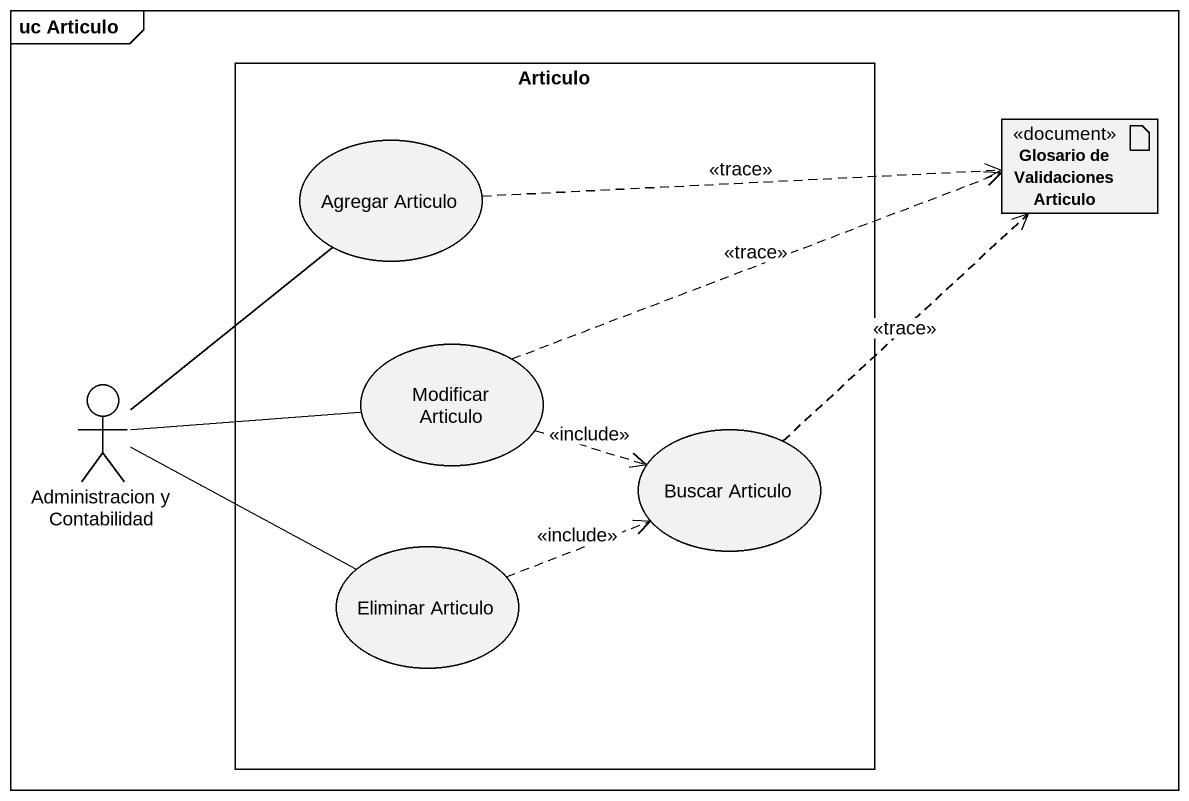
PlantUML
@startuml
mainframe uc Articulo
rectangle Articulo {
  usecase "Agregar Articulo" as Agregar_Articulo
  usecase "Modificar Articulo" as Modificar_Articulo
  usecase "Buscar Articulo" as Buscar_Articulo
  usecase "Eliminar Articulo" as Eliminar_Articulo
}
artifact "Glosario de Validaciones Articulo" as Glosario_de_Validaciones <<document>>
actor "Administracion y Contabilidad" as Administracion_y
Agregar_Articulo .right.> Glosario_de_Validaciones : <<trace>>
Modificar_Articulo .right.> Glosario_de_Validaciones : <<trace>>
Modificar_Articulo .right.> Buscar_Articulo : <<include>>
Administracion_y -up- Agregar_Articulo
Administracion_y -right- Modificar_Articulo
Administracion_y -right- Eliminar_Articulo
Buscar_Articulo .up.> Glosario_de_Validaciones : <<trace>>
Eliminar_Articulo .right.> Buscar_Articulo : <<include>>
@enduml
